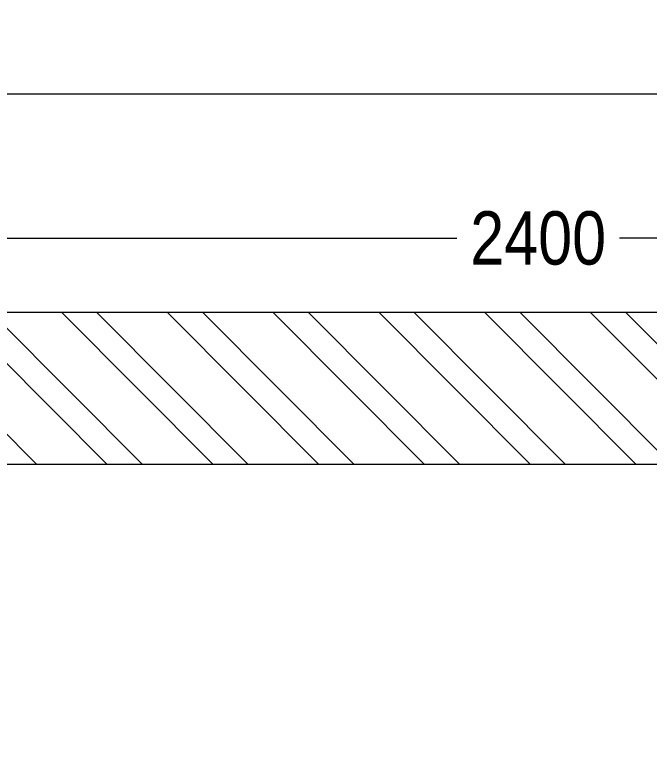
# Model space of a CAD drawing. Header units: millimetres. Extents: x 7389 to 27936, y -894474 to -881284.
# Drawn here: x 23418 to 24370, y -882387 to -881284 of the extents above; entities that cross this region are included whole.
import ezdxf
from ezdxf.lldxf.tags import DXFTag

# ---------------------------------------------------------------- set-up
doc = ezdxf.new("R2010")
doc.units = ezdxf.units.MM
doc.header["$LTSCALE"] = 40
doc.header["$MEASUREMENT"] = 0
doc.header["$PDMODE"] = 3
for name, color, linetype, lineweight in [('A-WALL-MASY', 1, 'Continuous', 9), ('dimensions', 149, 'Continuous', 5), ('wall hatch', 22, 'Continuous', 9)]:
    doc.layers.add(name, color=color, linetype=linetype, lineweight=lineweight)
doc.styles.get("Standard").update_dxf_attribs({"font": 'ARIALN.TTF'})
tags = doc.linetypes.add('DASHED2', pattern=[0.375, 0.25, -0.125]).pattern_tags.tags
tags[6:7] = [DXFTag(74, 4), DXFTag(75, 0), DXFTag(340, '0'), DXFTag(46, 1.0), DXFTag(50, 0.0), DXFTag(44, 0.0), DXFTag(45, 0.0)]
tags[4:5] = [DXFTag(74, 4), DXFTag(75, 0), DXFTag(340, '0'), DXFTag(46, 1.0), DXFTag(50, 0.0), DXFTag(44, 0.0), DXFTag(45, 0.0)]
doc.dimstyles.new('Working', dxfattribs={"dimscale": 0.8, "dimtxt": 100, "dimasz": 50, "dimexe": 50, "dimexo": 50, "dimgap": 25, "dimtad": 0, "dimdec": 0, "dimzin": 0, "dimdsep": 46, "dimtxsty": 'Standard', "dimblk": 'ARCHTICK', "dimcen": 0, "dimdle": 50, "dimclrd": 250, "dimclre": 8, "dimclrt": 7, "dimadec": 0, "dimazin": 0, "dimtfac": 1, "dimtdec": 0, "dimtofl": 0, "dimtmove": 1, "dimatfit": 3, "dimfxl": 3, "dimtolj": 1, "dimlwd": 5, "dimlwe": 0, "dimarcsym": 0})

# ---------------------------------------------------------------- blocks, each defined once
blk = doc.blocks.new('swferarefgeaw')
at = {"layer": 'wall hatch'}
h = blk.add_hatch(dxfattribs=at)
h.set_pattern_fill('ANSI32', color=256, scale=300, angle=269.87)
h.set_pattern_definition([(314.87, (-17905439.09780582, 1618955.336460485), (79.7298000862597, 79.3688161572608), []), (314.87, (-17905439.2181338, 1618902.303588493), (79.7298000862597, 79.3688161572608), [])])
h.paths.add_polyline_path([(-14686.45454545319, -5132.636363636702), (-17633.90909090638, -5132.636363636702), (-17633.90909090638, -5361.318181820213), (-14686.45454545319, -5361.318181820213)])
h.paths.add_polyline_path([(-11510.31818181649, -5158.045454546809), (-14203.68181817979, -5158.045454546809), (-14203.68181817979, -5361.318181820213), (-11510.31818181649, -5361.318181820213)])
h.paths.add_polyline_path([(-6326.863636363298, -5183.454545456916), (-11052.95454545319, -5183.454545456916), (-11052.95454545319, -5361.318181820213), (-6326.863636363298, -5361.318181820213)])
h.paths.add_polyline_path([(-762.2727272696793, -5234.272727273404), (-2058.136363632977, -5234.272727273404), (-2058.136363632977, -4878.545454546809), (-2185.181818179787, -4878.545454546809), (-2185.181818179787, -5234.272727273404), (-5844.090909089893, -5234.272727273404), (-5844.090909089893, -5361.318181820213), (-762.2727272696793, -5361.318181820213)])
h.paths.add_polyline_path([(-228.6818181797862, -635.2272727303207), (-228.6818181797862, -3963.818181820214), (-2210.590909089893, -3963.818181820214), (-2210.590909089893, -4090.863636363297), (-228.6818181797862, -4090.863636363297), (-228.6818181797862, -4903.954545456916), (0, -4903.954545456916), (0, -635.2272727303207)])
h.paths.add_polyline_path([(-17862.59090908989, 0), (-660.636363632977, 0), (-660.636363632977, -228.6818181835115), (-17862.59090908989, -228.6818181835115)])
at = {"layer": 'A-WALL-MASY'}
blk.add_lwpolyline([(-17862.59090908989, 0), (-660.636363632977, 0), (-660.636363632977, -228.6818181835115), (-17862.59090908989, -228.6818181835115)], close=True, dxfattribs=at)
blk = doc.blocks.new('_ArchTick')
at = {"const_width": 0.15}
blk.add_lwpolyline([(-0.5, -0.5), (0.5, 0.5)], dxfattribs=at)
blk = doc.blocks.new('*D128')
at = {"layer": 'Defpoints', "color": 0, "ltscale": 50, "transparency": 16777216}
for p in [(23003.6537629505, -881619.8273811664), (23003.6537629505, -881959.3385393876), (25403.65376295051, -881959.3385393876)]:
    blk.add_point(p, dxfattribs=at)
at = {"layer": 'dimensions', "color": 8, "linetype": 'DASHED2', "lineweight": 0, "ltscale": 50, "transparency": 16777216}
for p, q in [((23003.6537629505, -881919.3385393877), (23003.6537629505, -881579.8273811665)), ((25403.65376295051, -881919.3385393877), (25403.65376295051, -881579.8273811665))]:
    blk.add_line(p, q, dxfattribs=at)
at = {"layer": 'dimensions', "color": 250, "linetype": 'DASHED2', "lineweight": 5, "ltscale": 50, "transparency": 16777216}
for p, q in [((22963.6537629505, -881619.8273811664), (24085.26358559716, -881619.8273811664)), ((25443.65376295051, -881619.8273811664), (24322.04394030385, -881619.8273811664))]:
    blk.add_line(p, q, dxfattribs=at)
at = {"layer": 'dimensions', "color": 250, "lineweight": 5, "ltscale": 50, "transparency": 16777216, "xscale": 40, "yscale": 40, "zscale": 40, "rotation": 180}
blk.add_blockref('_ArchTick', (23003.6537629505, -881619.8273811664), dxfattribs=at)
at = {"layer": 'dimensions', "color": 250, "lineweight": 5, "ltscale": 50, "transparency": 16777216, "xscale": 40, "yscale": 40, "zscale": 40}
blk.add_blockref('_ArchTick', (25403.65376295051, -881619.8273811664), dxfattribs=at)
at = {"layer": 'dimensions', "color": 7, "ltscale": 50, "transparency": 16777216, "insert": (24203.6537629505, -881619.8273811664), "char_height": 80, "attachment_point": 5, "bg_fill": 3, "box_fill_scale": 1.25, "bg_fill_color": 9, "bg_fill_true_color": 13158600, "bg_fill_transparency": 0}
blk.add_mtext('\\A1;2400', dxfattribs=at)
blk = doc.blocks.new('*D138')
at = {"layer": 'Defpoints', "color": 0, "ltscale": 50, "transparency": 16777216}
for p in [(9869.744672040397, -881403.5308967277), (9869.744672040397, -881844.9976302959), (27503.65376295051, -882365.8839939344)]:
    blk.add_point(p, dxfattribs=at)
at = {"layer": 'dimensions', "color": 8, "linetype": 'DASHED2', "lineweight": 0, "ltscale": 50, "transparency": 16777216}
for p, q in [((9869.744672040397, -881803.5308967278), (9869.744672040397, -881363.5308967276)), ((27503.65376295051, -881803.5308967278), (27503.65376295051, -881363.5308967276))]:
    blk.add_line(p, q, dxfattribs=at)
at = {"layer": 'dimensions', "color": 250, "linetype": 'DASHED2', "lineweight": 5, "ltscale": 50, "transparency": 16777216}
for p, q in [((9829.744672040399, -881403.5308967277), (18366.59007697703, -881403.5308967277)), ((27543.65376295051, -881403.5308967277), (19006.80835801386, -881403.5308967277))]:
    blk.add_line(p, q, dxfattribs=at)
at = {"layer": 'dimensions', "color": 250, "lineweight": 5, "ltscale": 50, "transparency": 16777216, "xscale": 40, "yscale": 40, "zscale": 40, "rotation": 180}
blk.add_blockref('_ArchTick', (9869.744672040397, -881403.5308967277), dxfattribs=at)
at = {"layer": 'dimensions', "color": 250, "lineweight": 5, "ltscale": 50, "transparency": 16777216, "xscale": 40, "yscale": 40, "zscale": 40}
blk.add_blockref('_ArchTick', (27503.65376295051, -881403.5308967277), dxfattribs=at)
at = {"layer": 'dimensions', "color": 7, "ltscale": 50, "transparency": 16777216, "insert": (18686.69921749545, -881403.5308967277), "char_height": 80, "attachment_point": 5, "bg_fill": 3, "box_fill_scale": 1.25, "bg_fill_color": 9, "bg_fill_true_color": 13158600, "bg_fill_transparency": 0}
blk.add_mtext('\\A1;17634 [57\'-10"]', dxfattribs=at)

msp = doc.modelspace()

# ---------------------------------------------------------------- block references
msp.add_blockref('swferarefgeaw', (27732.33558113029, -881730.656721204))

# ---------------------------------------------------------------- next in the draw order: dimensions: what is measured, and where the dimension line sits
at = {"layer": 'dimensions', "color": 3, "ltscale": 50, "true_color": 0x15f609}
dim = msp.add_linear_dim(base=(23003.6537629505, -881619.8273811664), p1=(25403.65376295051, -881959.3385393876), p2=(23003.6537629505, -881959.3385393876), dimstyle='Working', override={"dimfxl": 500, "dimfxlon": 1, "dimtfill": 1, "dimarcsym": 1}, dxfattribs=at)
dim.commit()
dim.dimension.update_dxf_attribs({"geometry": '*D128', "text_midpoint": (24203.6537629505, -881619.8273811664)})

# ---------------------------------------------------------------- next in the draw order: dimensions: what is measured, and where the dimension line sits
at = {"layer": 'dimensions', "ltscale": 50}
dim = msp.add_linear_dim(base=(9869.744672040397, -881403.5308967277), p1=(27503.65376295051, -882365.8839939344), p2=(9869.744672040397, -881844.9976302959), dimstyle='Working', override={"dimfxl": 500, "dimfxlon": 1, "dimtfill": 1, "dimarcsym": 1}, dxfattribs=at)
dim.commit()
dim.dimension.update_dxf_attribs({"geometry": '*D138', "text_midpoint": (18686.69921749545, -881403.5308967277)})

doc.saveas('drawing.dxf')
